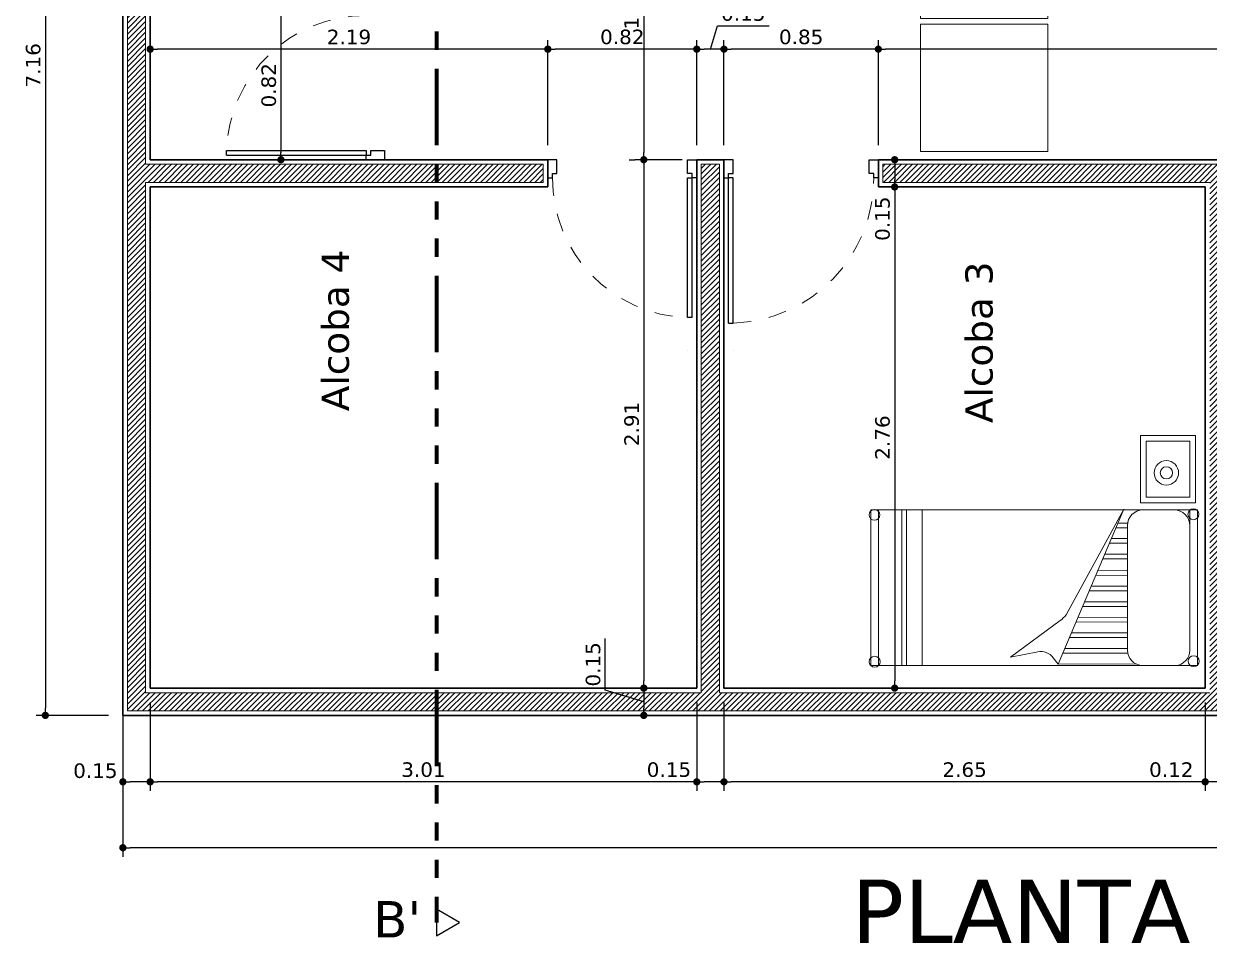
# Model space of a CAD drawing. Header units: millimetres. Extents: x -106 to 2534, y 21 to 2786.
# Drawn here: x 1158.09 to 1164.62, y 1361.94 to 1367.01 of the extents above; entities that cross this region are included whole.
import ezdxf

# ---------------------------------------------------------------- set-up
doc = ezdxf.new("R2010")
doc.units = ezdxf.units.MM
doc.linetypes.add('ACAD_ISO03W100', pattern=[30, 12, -18])
doc.linetypes.add('ACAD_ISO14W100', pattern=[24, 12, -3, 0, -3, 0, -3, 0, -3])
for name, color, linetype, lineweight in [('accesorio de cocina', 240, 'Continuous', 15), ('achurado', 142, 'Continuous', 9), ('cota', 252, 'Continuous', 15), ('cotas 02', 132, 'Continuous', 13), ('L. corte', 106, 'ACAD_ISO14W100', 80), ('marco', 54, 'Continuous', 25), ('MOBILIARIO', 132, 'Continuous', 20), ('muros', 20, 'Continuous', 30), ('nevera', 31, 'Continuous', 15), ('punteada', 210, 'ACAD_ISO03W100', 13), ('textos', 116, 'Continuous', 40)]:
    doc.layers.add(name, color=color, linetype=linetype, lineweight=lineweight)
doc.styles.get("Standard").update_dxf_attribs({"font": 'verdana.ttf'})
doc.dimstyles.new('cota 1.50', dxfattribs={"dimtxt": 0.08, "dimasz": 0.04, "dimexe": 0.05, "dimexo": 0.08, "dimgap": 0.025, "dimtad": 1, "dimdsep": 46, "dimtxsty": 'Standard', "dimblk": 'DOT', "dimcen": 2.5, "dimadec": 0, "dimazin": 0, "dimtm": 1e-09, "dimtfac": 1, "dimtmove": 0, "dimatfit": 3, "dimfxl": 1, "dimarcsym": 0})

# ---------------------------------------------------------------- blocks, each defined once
blk = doc.blocks.new('cama 6')
for p, q in [((-1.1393, 1.086), (-1.1393, 0.086)), ((0.9607, 1.086), (-1.1393, 1.086)), ((-1.0893, 1.086), (-1.0893, 0.086)), ((-0.9393, 1.086), (-0.9393, 0.086)), ((-0.9093, 1.086), (-0.9093, 0.086)), ((-0.8093, 1.086), (-0.8093, 0.086)), ((0.0639, 1.0769), (0.0327, 1.0354)), ((0.0639, 1.0769), (0.5656, 1.076)), ((0.4872, 0.0809), (0.0639, 1.0769)), ((0.9607, 0.086), (0.9607, 1.086)), ((-0.0663, 0.9975), (-0.2415, 1.0316)), ((-0.2415, 1.0316), (0.0771, 0.7974)), ((0.0937, 1.0068), (0.5125, 1.0061)), ((0.1064, 0.9768), (0.5105, 0.9761)), ((0.5092, 0.1868), (0.5106, 0.9868)), ((0.9106, 0.1861), (0.9106, 0.9861)), ((0.1362, 0.9067), (0.5104, 0.9061)), ((0.149, 0.8767), (0.5104, 0.8761)), ((0.1787, 0.8067), (0.5102, 0.8061)), ((0.1915, 0.7766), (0.5102, 0.7761)), ((0.1159, 0.7598), (0.4872, 0.0809)), ((0.2213, 0.7066), (0.5101, 0.7061)), ((0.234, 0.6766), (0.51, 0.6761)), ((0.2638, 0.6065), (0.5099, 0.6061)), ((0.2784, 0.5765), (0.5098, 0.5761)), ((0.3063, 0.5064), (0.5097, 0.5061)), ((0.3191, 0.4764), (0.5097, 0.4761)), ((0.3514, 0.4004), (0.5095, 0.4002)), ((0.3641, 0.3704), (0.5095, 0.3702)), ((0.3939, 0.3004), (0.5094, 0.3002)), ((0.4067, 0.2703), (0.5093, 0.2702)), ((0.4364, 0.2003), (0.5092, 0.2002)), ((0.4492, 0.1703), (0.5105, 0.1702)), ((0.9104, 0.0861), (0.9106, 0.1861)), ((-1.1393, 0.086), (0.9607, 0.086))]:
    blk.add_line(p, q)
for points in [[(0.9472, -0.3923), (0.5938, -0.3923), (0.5938, 0.0396), (0.9472, 0.0396)], [(0.9113, -0.3565), (0.6297, -0.3565), (0.6297, 0.0037), (0.9113, 0.0037)]]:
    blk.add_lwpolyline(points, close=True)
for centre, radius in [((-1.1142, 1.0615), 0.035), ((0.9352, 1.0579), 0.035), ((-1.1155, 0.1178), 0.035), ((0.9336, 0.1142), 0.035), ((0.7598, -0.1521), 0.0786), ((0.7598, -0.1521), 0.0393)]:
    blk.add_circle(centre, radius)
for centre, radius, start, end in [((0.6106, 0.9867), 0.1, 96.31927, 179.90056), ((0.8106, 0.9863), 0.1, 359.90056, 85.86358), ((-0.0472, 1.0956), 0.1, 258.96231, 322.98993), ((-0.0414, 0.6363), 0.2, 38.15966, 53.67577), ((0.6102, 0.1871), 0.101, 180.14591, 269.30883), ((0.8077, 0.1889), 0.1029, 270.71291, 358.44877)]:
    blk.add_arc(centre, radius, start, end)
blk = doc.blocks.new('*U27')
at = {"layer": 'cota', "xscale": 0.8571415078527025, "yscale": 0.8571415078527025, "zscale": 0.8571415078527025, "rotation": 270}
blk.add_blockref('cama 6', (885.381, 513.0661), dxfattribs=at)
blk = doc.blocks.new('*U14')
at = {"layer": 'nevera'}
for points in [[(895.843, 514.8426), (895.8136, 514.8426), (895.8136, 514.1426), (895.843, 514.1426)], [(896.5744, 514.8426), (895.8744, 514.8426), (895.8744, 514.1426), (896.5744, 514.1426)]]:
    blk.add_lwpolyline(points, close=True, dxfattribs=at)
blk = doc.blocks.new('_Dot')
at = {"color": 0, "linetype": 'ByBlock', "lineweight": -2}
blk.add_line((-0.5, 0), (-1, 0), dxfattribs=at)
at = {"color": 0, "linetype": 'ByBlock', "const_width": 0.5}
blk.add_lwpolyline([(-0.25, 0, 1), (0.25, 0, 1)], format="xyb", close=True, dxfattribs=at)
blk = doc.blocks.new('*D35')
at = {"layer": 'cotas 02', "color": 0, "lineweight": -2, "transparency": 16777216}
for p, q in [((1158.5575, 1370.3608), (1158.1604, 1370.3608)), ((1158.2104, 1370.3208), (1158.2104, 1363.2408)), ((1158.5575, 1363.2008), (1158.1604, 1363.2008))]:
    blk.add_line(p, q, dxfattribs=at)
at = {"layer": 'Defpoints', "color": 0, "transparency": 16777216}
for p in [(1158.6375, 1370.3608), (1158.2104, 1363.2008), (1158.6375, 1363.2008)]:
    blk.add_point(p, dxfattribs=at)
at = {"layer": 'cotas 02', "color": 0, "lineweight": -2, "transparency": 16777216, "xscale": 0.03999999999999999, "yscale": 0.03999999999999999, "zscale": 0.03999999999999999}
for p, rotation in [((1158.2104, 1370.3608), 90), ((1158.2104, 1363.2008), 270)]:
    blk.add_blockref('_Dot', p, dxfattribs=dict(at, rotation=rotation))
at = {"layer": 'cotas 02', "color": 0, "transparency": 16777216, "insert": (1158.1438, 1366.7808), "char_height": 0.08, "attachment_point": 5, "rotation": 90}
blk.add_mtext('7.16', dxfattribs=at)
blk = doc.blocks.new('*D43')
at = {"layer": 'cotas 02', "color": 0, "lineweight": -2, "transparency": 16777216}
for p, q in [((1161.426, 1367.9408), (1161.456, 1367.9408)), ((1161.506, 1367.9008), (1161.506, 1366.3008)), ((1161.426, 1366.2608), (1161.456, 1366.2608))]:
    blk.add_line(p, q, dxfattribs=at)
at = {"layer": 'Defpoints', "color": 0, "transparency": 16777216}
for p in [(1161.506, 1367.9408), (1161.506, 1366.2608), (1161.506, 1366.2608)]:
    blk.add_point(p, dxfattribs=at)
at = {"layer": 'cotas 02', "color": 0, "lineweight": -2, "transparency": 16777216, "xscale": 0.03999999999999999, "yscale": 0.03999999999999999, "zscale": 0.03999999999999999}
for p, rotation in [((1161.506, 1367.9408), 90), ((1161.506, 1366.2608), 270)]:
    blk.add_blockref('_Dot', p, dxfattribs=dict(at, rotation=rotation))
at = {"layer": 'cotas 02', "color": 0, "transparency": 16777216, "insert": (1161.4392, 1367.1008), "char_height": 0.08, "attachment_point": 5, "rotation": 90}
blk.add_mtext('1.68', dxfattribs=at)
blk = doc.blocks.new('*D44')
at = {"layer": 'cotas 02', "color": 0, "lineweight": -2, "transparency": 16777216}
for p, q in [((1161.2936, 1363.3395), (1161.2936, 1363.6242)), ((1161.506, 1363.2758), (1161.2936, 1363.3395)), ((1161.426, 1363.3508), (1161.456, 1363.3508)), ((1161.506, 1363.3108), (1161.506, 1363.2408)), ((1161.426, 1363.2008), (1161.456, 1363.2008))]:
    blk.add_line(p, q, dxfattribs=at)
at = {"layer": 'Defpoints', "color": 0, "transparency": 16777216}
for p in [(1161.506, 1363.3508), (1161.506, 1363.2008), (1161.506, 1363.2008)]:
    blk.add_point(p, dxfattribs=at)
at = {"layer": 'cotas 02', "color": 0, "lineweight": -2, "transparency": 16777216, "xscale": 0.03999999999999999, "yscale": 0.03999999999999999, "zscale": 0.03999999999999999}
for p, rotation in [((1161.506, 1363.3508), 90), ((1161.506, 1363.2008), 270)]:
    blk.add_blockref('_Dot', p, dxfattribs=dict(at, rotation=rotation))
at = {"layer": 'cotas 02', "color": 0, "transparency": 16777216, "insert": (1161.2269, 1363.4818), "char_height": 0.08, "attachment_point": 5, "rotation": 90}
blk.add_mtext('0.15', dxfattribs=at)
blk = doc.blocks.new('*D45')
at = {"layer": 'cotas 02', "color": 0, "lineweight": -2, "transparency": 16777216}
for p, q in [((1161.7175, 1366.2608), (1161.456, 1366.2608)), ((1161.506, 1366.2208), (1161.506, 1363.3908)), ((1161.7175, 1363.3508), (1161.456, 1363.3508))]:
    blk.add_line(p, q, dxfattribs=at)
at = {"layer": 'Defpoints', "color": 0, "transparency": 16777216}
for p in [(1161.7975, 1366.2608), (1161.506, 1363.3508), (1161.7975, 1363.3508)]:
    blk.add_point(p, dxfattribs=at)
at = {"layer": 'cotas 02', "color": 0, "lineweight": -2, "transparency": 16777216, "xscale": 0.03999999999999999, "yscale": 0.03999999999999999, "zscale": 0.03999999999999999}
for p, rotation in [((1161.506, 1366.2608), 90), ((1161.506, 1363.3508), 270)]:
    blk.add_blockref('_Dot', p, dxfattribs=dict(at, rotation=rotation))
at = {"layer": 'cotas 02', "color": 0, "transparency": 16777216, "insert": (1161.4394, 1364.8058), "char_height": 0.08, "attachment_point": 5, "rotation": 90}
blk.add_mtext('2.91', dxfattribs=at)
blk = doc.blocks.new('*D55')
at = {"layer": 'cotas 02', "color": 0, "lineweight": -2, "transparency": 16777216}
for p, q in [((1162.7975, 1366.3408), (1162.7975, 1366.9196)), ((1166.7975, 1366.3408), (1166.7975, 1366.9196)), ((1166.7575, 1366.8696), (1162.8375, 1366.8696))]:
    blk.add_line(p, q, dxfattribs=at)
at = {"layer": 'Defpoints', "color": 0, "transparency": 16777216}
for p in [(1162.7975, 1366.8696), (1162.7975, 1366.2608), (1166.7975, 1366.2608)]:
    blk.add_point(p, dxfattribs=at)
at = {"layer": 'cotas 02', "color": 0, "lineweight": -2, "transparency": 16777216, "xscale": 0.03999999999999999, "yscale": 0.03999999999999999, "zscale": 0.03999999999999999, "rotation": 180}
blk.add_blockref('_Dot', (1162.7975, 1366.8696), dxfattribs=at)
at = {"layer": 'cotas 02', "color": 0, "lineweight": -2, "transparency": 16777216, "xscale": 0.03999999999999999, "yscale": 0.03999999999999999, "zscale": 0.03999999999999999}
blk.add_blockref('_Dot', (1166.7975, 1366.8696), dxfattribs=at)
at = {"layer": 'cotas 02', "color": 0, "transparency": 16777216, "insert": (1164.7975, 1366.9346), "char_height": 0.08, "attachment_point": 5}
blk.add_mtext('4', dxfattribs=at)
blk = doc.blocks.new('*D56')
at = {"layer": 'cotas 02', "color": 0, "lineweight": -2, "transparency": 16777216}
for p, q in [((1161.9475, 1366.3408), (1161.9475, 1366.9196)), ((1162.7975, 1366.3408), (1162.7975, 1366.9196)), ((1162.7575, 1366.8696), (1161.9875, 1366.8696))]:
    blk.add_line(p, q, dxfattribs=at)
at = {"layer": 'Defpoints', "color": 0, "transparency": 16777216}
for p in [(1161.9475, 1366.8696), (1161.9475, 1366.2608), (1162.7975, 1366.2608)]:
    blk.add_point(p, dxfattribs=at)
at = {"layer": 'cotas 02', "color": 0, "lineweight": -2, "transparency": 16777216, "xscale": 0.03999999999999999, "yscale": 0.03999999999999999, "zscale": 0.03999999999999999, "rotation": 180}
blk.add_blockref('_Dot', (1161.9475, 1366.8696), dxfattribs=at)
at = {"layer": 'cotas 02', "color": 0, "lineweight": -2, "transparency": 16777216, "xscale": 0.03999999999999999, "yscale": 0.03999999999999999, "zscale": 0.03999999999999999}
blk.add_blockref('_Dot', (1162.7975, 1366.8696), dxfattribs=at)
at = {"layer": 'cotas 02', "color": 0, "transparency": 16777216, "insert": (1162.3725, 1366.9365), "char_height": 0.08, "attachment_point": 5}
blk.add_mtext('0.85', dxfattribs=at)
blk = doc.blocks.new('*D57')
at = {"layer": 'cotas 02', "color": 0, "lineweight": -2, "transparency": 16777216}
for p, q in [((1161.8725, 1366.8696), (1161.9112, 1366.9988)), ((1161.9112, 1366.9988), (1162.196, 1366.9988)), ((1161.7975, 1366.3408), (1161.7975, 1366.9196)), ((1161.9475, 1366.3408), (1161.9475, 1366.9196)), ((1161.9075, 1366.8696), (1161.8375, 1366.8696))]:
    blk.add_line(p, q, dxfattribs=at)
at = {"layer": 'Defpoints', "color": 0, "transparency": 16777216}
for p in [(1161.7975, 1366.8696), (1161.7975, 1366.2608), (1161.9475, 1366.2608)]:
    blk.add_point(p, dxfattribs=at)
at = {"layer": 'cotas 02', "color": 0, "lineweight": -2, "transparency": 16777216, "xscale": 0.03999999999999999, "yscale": 0.03999999999999999, "zscale": 0.03999999999999999, "rotation": 180}
blk.add_blockref('_Dot', (1161.7975, 1366.8696), dxfattribs=at)
at = {"layer": 'cotas 02', "color": 0, "lineweight": -2, "transparency": 16777216, "xscale": 0.03999999999999999, "yscale": 0.03999999999999999, "zscale": 0.03999999999999999}
blk.add_blockref('_Dot', (1161.9475, 1366.8696), dxfattribs=at)
at = {"layer": 'cotas 02', "color": 0, "transparency": 16777216, "insert": (1162.0536, 1367.0654), "char_height": 0.08, "attachment_point": 5}
blk.add_mtext('0.15', dxfattribs=at)
blk = doc.blocks.new('*D58')
at = {"layer": 'cotas 02', "color": 0, "lineweight": -2, "transparency": 16777216}
for p, q in [((1160.9775, 1366.3408), (1160.9775, 1366.9196)), ((1161.7975, 1366.3408), (1161.7975, 1366.9196)), ((1161.7575, 1366.8696), (1161.0175, 1366.8696))]:
    blk.add_line(p, q, dxfattribs=at)
at = {"layer": 'Defpoints', "color": 0, "transparency": 16777216}
for p in [(1160.9775, 1366.8696), (1160.9775, 1366.2608), (1161.7975, 1366.2608)]:
    blk.add_point(p, dxfattribs=at)
at = {"layer": 'cotas 02', "color": 0, "lineweight": -2, "transparency": 16777216, "xscale": 0.03999999999999999, "yscale": 0.03999999999999999, "zscale": 0.03999999999999999, "rotation": 180}
blk.add_blockref('_Dot', (1160.9775, 1366.8696), dxfattribs=at)
at = {"layer": 'cotas 02', "color": 0, "lineweight": -2, "transparency": 16777216, "xscale": 0.03999999999999999, "yscale": 0.03999999999999999, "zscale": 0.03999999999999999}
blk.add_blockref('_Dot', (1161.7975, 1366.8696), dxfattribs=at)
at = {"layer": 'cotas 02', "color": 0, "transparency": 16777216, "insert": (1161.3875, 1366.9365), "char_height": 0.08, "attachment_point": 5}
blk.add_mtext('0.82', dxfattribs=at)
blk = doc.blocks.new('*D59')
at = {"layer": 'cotas 02', "color": 0, "lineweight": -2, "transparency": 16777216}
for p, q in [((1158.7875, 1366.3408), (1158.7875, 1366.9196)), ((1160.9775, 1366.3408), (1160.9775, 1366.9196)), ((1160.9375, 1366.8696), (1158.8275, 1366.8696))]:
    blk.add_line(p, q, dxfattribs=at)
at = {"layer": 'Defpoints', "color": 0, "transparency": 16777216}
for p in [(1158.7875, 1366.8696), (1158.7875, 1366.2608), (1160.9775, 1366.2608)]:
    blk.add_point(p, dxfattribs=at)
at = {"layer": 'cotas 02', "color": 0, "lineweight": -2, "transparency": 16777216, "xscale": 0.03999999999999999, "yscale": 0.03999999999999999, "zscale": 0.03999999999999999, "rotation": 180}
blk.add_blockref('_Dot', (1158.7875, 1366.8696), dxfattribs=at)
at = {"layer": 'cotas 02', "color": 0, "lineweight": -2, "transparency": 16777216, "xscale": 0.03999999999999999, "yscale": 0.03999999999999999, "zscale": 0.03999999999999999}
blk.add_blockref('_Dot', (1160.9775, 1366.8696), dxfattribs=at)
at = {"layer": 'cotas 02', "color": 0, "transparency": 16777216, "insert": (1159.8825, 1366.9362), "char_height": 0.08, "attachment_point": 5}
blk.add_mtext('2.19', dxfattribs=at)
blk = doc.blocks.new('*D411')
at = {"layer": 'cotas 02', "color": 0, "lineweight": -2, "transparency": 16777216}
for p, q in [((1159.8475, 1367.0808), (1159.4578, 1367.0808)), ((1159.5078, 1367.0408), (1159.5078, 1366.3008)), ((1160.2845, 1366.2608), (1159.4578, 1366.2608))]:
    blk.add_line(p, q, dxfattribs=at)
at = {"layer": 'Defpoints', "color": 0, "transparency": 16777216}
for p in [(1159.9275, 1367.0808), (1159.5078, 1366.2608), (1160.3645, 1366.2608)]:
    blk.add_point(p, dxfattribs=at)
at = {"layer": 'cotas 02', "color": 0, "lineweight": -2, "transparency": 16777216, "xscale": 0.03999999999999999, "yscale": 0.03999999999999999, "zscale": 0.03999999999999999}
for p, rotation in [((1159.5078, 1367.0808), 90), ((1159.5078, 1366.2608), 270)]:
    blk.add_blockref('_Dot', p, dxfattribs=dict(at, rotation=rotation))
at = {"layer": 'cotas 02', "color": 0, "transparency": 16777216, "insert": (1159.441, 1366.6708), "char_height": 0.08, "attachment_point": 5, "rotation": 90}
blk.add_mtext('0.82', dxfattribs=at)
blk = doc.blocks.new('*D412')
at = {"layer": 'cotas 02', "color": 0, "lineweight": -2, "transparency": 16777216}
for p, q in [((1162.8075, 1366.2608), (1162.8375, 1366.2608)), ((1162.8875, 1366.2208), (1162.8875, 1366.1508)), ((1162.8175, 1366.1108), (1162.9375, 1366.1108))]:
    blk.add_line(p, q, dxfattribs=at)
at = {"layer": 'Defpoints', "color": 0, "transparency": 16777216}
for p in [(1162.8875, 1366.2608), (1162.7375, 1366.1108), (1162.8875, 1366.1108)]:
    blk.add_point(p, dxfattribs=at)
at = {"layer": 'cotas 02', "color": 0, "lineweight": -2, "transparency": 16777216, "xscale": 0.03999999999999999, "yscale": 0.03999999999999999, "zscale": 0.03999999999999999}
for p, rotation in [((1162.8875, 1366.2608), 90), ((1162.8875, 1366.1108), 270)]:
    blk.add_blockref('_Dot', p, dxfattribs=dict(at, rotation=rotation))
at = {"layer": 'cotas 02', "color": 0, "transparency": 16777216, "insert": (1162.8208, 1365.9362), "char_height": 0.08, "attachment_point": 5, "rotation": 90}
blk.add_mtext('0.15', dxfattribs=at)
blk = doc.blocks.new('*D413')
at = {"layer": 'cotas 02', "color": 0, "lineweight": -2, "transparency": 16777216}
for p, q in [((1164.5175, 1366.1108), (1162.8375, 1366.1108)), ((1162.8875, 1366.0708), (1162.8875, 1363.3908)), ((1162.8075, 1363.3508), (1162.8375, 1363.3508))]:
    blk.add_line(p, q, dxfattribs=at)
at = {"layer": 'Defpoints', "color": 0, "transparency": 16777216}
for p in [(1164.5975, 1366.1108), (1162.8875, 1363.3508), (1162.8875, 1363.3508)]:
    blk.add_point(p, dxfattribs=at)
at = {"layer": 'cotas 02', "color": 0, "lineweight": -2, "transparency": 16777216, "xscale": 0.03999999999999999, "yscale": 0.03999999999999999, "zscale": 0.03999999999999999}
for p, rotation in [((1162.8875, 1366.1108), 90), ((1162.8875, 1363.3508), 270)]:
    blk.add_blockref('_Dot', p, dxfattribs=dict(at, rotation=rotation))
at = {"layer": 'cotas 02', "color": 0, "transparency": 16777216, "insert": (1162.8208, 1364.7308), "char_height": 0.08, "attachment_point": 5, "rotation": 90}
blk.add_mtext('2.76', dxfattribs=at)
blk = doc.blocks.new('*D431')
at = {"layer": 'cotas 02', "color": 0, "lineweight": -2, "transparency": 16777216}
for p, q in [((1164.5975, 1363.2708), (1164.5975, 1362.7847)), ((1164.7175, 1363.2708), (1164.7175, 1362.7847)), ((1164.5575, 1362.8347), (1164.5175, 1362.8347)), ((1164.7175, 1362.8347), (1164.5975, 1362.8347)), ((1164.7575, 1362.8347), (1164.7975, 1362.8347))]:
    blk.add_line(p, q, dxfattribs=at)
at = {"layer": 'Defpoints', "color": 0, "transparency": 16777216}
for p in [(1164.5975, 1363.3508), (1164.7175, 1363.3508), (1164.5975, 1362.8347)]:
    blk.add_point(p, dxfattribs=at)
at = {"layer": 'cotas 02', "color": 0, "lineweight": -2, "transparency": 16777216, "xscale": 0.03999999999999999, "yscale": 0.03999999999999999, "zscale": 0.03999999999999999}
blk.add_blockref('_Dot', (1164.5975, 1362.8347), dxfattribs=at)
at = {"layer": 'cotas 02', "color": 0, "lineweight": -2, "transparency": 16777216, "xscale": 0.03999999999999999, "yscale": 0.03999999999999999, "zscale": 0.03999999999999999, "rotation": 180}
blk.add_blockref('_Dot', (1164.7175, 1362.8347), dxfattribs=at)
at = {"layer": 'cotas 02', "color": 0, "transparency": 16777216, "insert": (1164.4108, 1362.9013), "char_height": 0.08, "attachment_point": 5}
blk.add_mtext('0.12', dxfattribs=at)
blk = doc.blocks.new('*D432')
at = {"layer": 'cotas 02', "color": 0, "lineweight": -2, "transparency": 16777216}
for p, q in [((1161.9475, 1363.2708), (1161.9475, 1362.7847)), ((1164.5975, 1363.2708), (1164.5975, 1362.7847)), ((1164.5575, 1362.8347), (1161.9875, 1362.8347))]:
    blk.add_line(p, q, dxfattribs=at)
at = {"layer": 'Defpoints', "color": 0, "transparency": 16777216}
for p in [(1161.9475, 1363.3508), (1164.5975, 1363.3508), (1161.9475, 1362.8347)]:
    blk.add_point(p, dxfattribs=at)
at = {"layer": 'cotas 02', "color": 0, "lineweight": -2, "transparency": 16777216, "xscale": 0.03999999999999999, "yscale": 0.03999999999999999, "zscale": 0.03999999999999999, "rotation": 180}
blk.add_blockref('_Dot', (1161.9475, 1362.8347), dxfattribs=at)
at = {"layer": 'cotas 02', "color": 0, "lineweight": -2, "transparency": 16777216, "xscale": 0.03999999999999999, "yscale": 0.03999999999999999, "zscale": 0.03999999999999999}
blk.add_blockref('_Dot', (1164.5975, 1362.8347), dxfattribs=at)
at = {"layer": 'cotas 02', "color": 0, "transparency": 16777216, "insert": (1163.2725, 1362.9013), "char_height": 0.08, "attachment_point": 5}
blk.add_mtext('2.65', dxfattribs=at)
blk = doc.blocks.new('*D433')
at = {"layer": 'cotas 02', "color": 0, "lineweight": -2, "transparency": 16777216}
for p, q in [((1161.7975, 1363.2708), (1161.7975, 1362.7847)), ((1161.9475, 1363.2708), (1161.9475, 1362.7847)), ((1161.9075, 1362.8347), (1161.8375, 1362.8347))]:
    blk.add_line(p, q, dxfattribs=at)
at = {"layer": 'Defpoints', "color": 0, "transparency": 16777216}
for p in [(1161.7975, 1363.3508), (1161.9475, 1363.3508), (1161.7975, 1362.8347)]:
    blk.add_point(p, dxfattribs=at)
at = {"layer": 'cotas 02', "color": 0, "lineweight": -2, "transparency": 16777216, "xscale": 0.03999999999999999, "yscale": 0.03999999999999999, "zscale": 0.03999999999999999, "rotation": 180}
blk.add_blockref('_Dot', (1161.7975, 1362.8347), dxfattribs=at)
at = {"layer": 'cotas 02', "color": 0, "lineweight": -2, "transparency": 16777216, "xscale": 0.03999999999999999, "yscale": 0.03999999999999999, "zscale": 0.03999999999999999}
blk.add_blockref('_Dot', (1161.9475, 1362.8347), dxfattribs=at)
at = {"layer": 'cotas 02', "color": 0, "transparency": 16777216, "insert": (1161.6443, 1362.9013), "char_height": 0.08, "attachment_point": 5}
blk.add_mtext('0.15', dxfattribs=at)
blk = doc.blocks.new('*D434')
at = {"layer": 'cotas 02', "color": 0, "lineweight": -2, "transparency": 16777216}
for p, q in [((1158.7875, 1363.2708), (1158.7875, 1362.7847)), ((1161.7975, 1363.2708), (1161.7975, 1362.7847)), ((1161.7575, 1362.8347), (1158.8275, 1362.8347))]:
    blk.add_line(p, q, dxfattribs=at)
at = {"layer": 'Defpoints', "color": 0, "transparency": 16777216}
for p in [(1158.7875, 1363.3508), (1161.7975, 1363.3508), (1158.7875, 1362.8347)]:
    blk.add_point(p, dxfattribs=at)
at = {"layer": 'cotas 02', "color": 0, "lineweight": -2, "transparency": 16777216, "xscale": 0.03999999999999999, "yscale": 0.03999999999999999, "zscale": 0.03999999999999999, "rotation": 180}
blk.add_blockref('_Dot', (1158.7875, 1362.8347), dxfattribs=at)
at = {"layer": 'cotas 02', "color": 0, "lineweight": -2, "transparency": 16777216, "xscale": 0.03999999999999999, "yscale": 0.03999999999999999, "zscale": 0.03999999999999999}
blk.add_blockref('_Dot', (1161.7975, 1362.8347), dxfattribs=at)
at = {"layer": 'cotas 02', "color": 0, "transparency": 16777216, "insert": (1160.2925, 1362.9013), "char_height": 0.08, "attachment_point": 5}
blk.add_mtext('3.01', dxfattribs=at)
blk = doc.blocks.new('*D435')
at = {"layer": 'cotas 02', "color": 0, "lineweight": -2, "transparency": 16777216}
for p, q in [((1158.6375, 1363.2708), (1158.6375, 1362.7847)), ((1158.7875, 1363.2708), (1158.7875, 1362.7847)), ((1158.7475, 1362.8347), (1158.6775, 1362.8347))]:
    blk.add_line(p, q, dxfattribs=at)
at = {"layer": 'Defpoints', "color": 0, "transparency": 16777216}
for p in [(1158.6375, 1363.3508), (1158.7875, 1363.3508), (1158.6375, 1362.8347)]:
    blk.add_point(p, dxfattribs=at)
at = {"layer": 'cotas 02', "color": 0, "lineweight": -2, "transparency": 16777216, "xscale": 0.03999999999999999, "yscale": 0.03999999999999999, "zscale": 0.03999999999999999, "rotation": 180}
blk.add_blockref('_Dot', (1158.6375, 1362.8347), dxfattribs=at)
at = {"layer": 'cotas 02', "color": 0, "lineweight": -2, "transparency": 16777216, "xscale": 0.03999999999999999, "yscale": 0.03999999999999999, "zscale": 0.03999999999999999}
blk.add_blockref('_Dot', (1158.7875, 1362.8347), dxfattribs=at)
at = {"layer": 'cotas 02', "color": 0, "transparency": 16777216, "insert": (1158.486, 1362.8954), "char_height": 0.08, "attachment_point": 5}
blk.add_mtext('0.15', dxfattribs=at)
blk = doc.blocks.new('*D436')
at = {"layer": 'cotas 02', "color": 0, "lineweight": -2, "transparency": 16777216}
for p, q in [((1158.6375, 1363.1208), (1158.6375, 1362.422)), ((1171.7775, 1363.1208), (1171.7775, 1362.422)), ((1171.7375, 1362.472), (1158.6775, 1362.472))]:
    blk.add_line(p, q, dxfattribs=at)
at = {"layer": 'Defpoints', "color": 0, "transparency": 16777216}
for p in [(1158.6375, 1363.2008), (1171.7775, 1363.2008), (1158.6375, 1362.472)]:
    blk.add_point(p, dxfattribs=at)
at = {"layer": 'cotas 02', "color": 0, "lineweight": -2, "transparency": 16777216, "xscale": 0.03999999999999999, "yscale": 0.03999999999999999, "zscale": 0.03999999999999999, "rotation": 180}
blk.add_blockref('_Dot', (1158.6375, 1362.472), dxfattribs=at)
at = {"layer": 'cotas 02', "color": 0, "lineweight": -2, "transparency": 16777216, "xscale": 0.03999999999999999, "yscale": 0.03999999999999999, "zscale": 0.03999999999999999}
blk.add_blockref('_Dot', (1171.7775, 1362.472), dxfattribs=at)
at = {"layer": 'cotas 02', "color": 0, "transparency": 16777216, "insert": (1165.2075, 1362.5387), "char_height": 0.08, "attachment_point": 5}
blk.add_mtext('13.14', dxfattribs=at)

msp = doc.modelspace()

# ---------------------------------------------------------------- hatches: boundary and pattern name
at = {"layer": 'achurado'}
h = msp.add_hatch(dxfattribs=at)
h.set_pattern_fill('JIS_WOOD', color=256, scale=0.03, style=0)
h.paths.add_polyline_path([(1158.7625, 1370.2358), (1158.7625, 1366.2358), (1160.9525, 1366.2358), (1160.9525, 1366.1358), (1158.7625, 1366.1358), (1158.7625, 1363.3258), (1161.8225, 1363.3258), (1161.8225, 1366.2358), (1161.9225, 1366.2358), (1161.9225, 1363.3258), (1164.6225, 1363.3258), (1164.6225, 1366.1358), (1162.8225, 1366.1358), (1162.8225, 1366.2358), (1166.7725, 1366.2358), (1166.7725, 1366.1358), (1164.6925, 1366.1358), (1164.6925, 1363.3258), (1167.6225, 1363.3258), (1167.6225, 1366.2358), (1167.6925, 1366.2358), (1167.6925, 1363.3258), (1170.5425, 1363.3258), (1170.5425, 1363.8558), (1170.6425, 1363.8558), (1170.6425, 1363.3258), (1171.7525, 1363.3258), (1171.7525, 1363.2258), (1158.6625, 1363.2258), (1158.6625, 1370.3358), (1171.7525, 1370.3358), (1171.7525, 1368.8458), (1171.6525, 1368.8458), (1171.6525, 1370.2358), (1164.6925, 1370.2358), (1164.6925, 1369.2058), (1164.6225, 1369.2058), (1164.6225, 1370.2358), (1161.5025, 1370.2358), (1161.5025, 1368.0658), (1162.3225, 1368.0658), (1162.3225, 1367.9658), (1160.7225, 1367.9658), (1160.7225, 1368.0658), (1161.4025, 1368.0658), (1161.4025, 1370.2358), (1159.0925, 1370.2358), (1159.0925, 1369.3658), (1160.0525, 1369.3658), (1160.0525, 1367.1058), (1159.9525, 1367.1058), (1159.9525, 1369.2658), (1158.9925, 1369.2658), (1158.9925, 1370.2358)])

# ---------------------------------------------------------------- linework, layer by layer
msp.add_lwpolyline([(1160.4914, 1362.0596), (1160.3645, 1362.1329), (1160.3645, 1361.9863)], close=True)
for p, q in [((1158.6625, 1370.3358), (1158.6625, 1363.2258)), ((1158.7625, 1370.2358), (1158.7625, 1366.2358)), ((1160.9525, 1366.2358), (1158.7625, 1366.2358)), ((1160.9525, 1366.1358), (1160.9525, 1366.2358)), ((1161.8225, 1363.3258), (1161.8225, 1366.2358)), ((1161.9225, 1366.2358), (1161.8225, 1366.2358)), ((1161.9225, 1363.3258), (1161.9225, 1366.2358)), ((1166.7725, 1366.2358), (1162.8225, 1366.2358)), ((1162.8225, 1366.1358), (1162.8225, 1366.2358)), ((1160.9525, 1366.1358), (1158.7625, 1366.1358)), ((1158.7625, 1366.1358), (1158.7625, 1363.3258)), ((1164.6225, 1366.1358), (1162.8225, 1366.1358)), ((1158.7625, 1363.3258), (1161.8225, 1363.3258)), ((1161.9225, 1363.3258), (1164.6225, 1363.3258)), ((1158.6625, 1363.2258), (1171.7525, 1363.2258))]:
    msp.add_line(p, q, dxfattribs=at)
at = {"layer": 'L. corte', "ltscale": 0.035}
msp.add_line((1160.3645, 1371.3211), (1160.3645, 1362.0596), dxfattribs=at)
at = {"layer": 'marco'}
for p, q in [((1159.2079, 1366.2858), (1159.2079, 1366.3108)), ((1159.2079, 1366.3108), (1159.9775, 1366.3108)), ((1159.2079, 1366.2858), (1159.9775, 1366.2858)), ((1159.9775, 1366.3108), (1159.9775, 1366.2858)), ((1160.9775, 1366.2608), (1160.9775, 1366.1608)), ((1161.0275, 1366.2608), (1160.9775, 1366.2608)), ((1161.0275, 1366.1858), (1161.0275, 1366.2608)), ((1162.7475, 1366.1858), (1162.7475, 1366.2608)), ((1162.7475, 1366.2608), (1162.7975, 1366.2608)), ((1162.7975, 1366.2608), (1162.7975, 1366.1608)), ((1160.9775, 1366.1608), (1161.0025, 1366.1608)), ((1161.0025, 1366.1608), (1161.0025, 1366.1858)), ((1161.0025, 1366.1858), (1161.0275, 1366.1858)), ((1161.7475, 1366.1608), (1161.7725, 1366.1608)), ((1161.7475, 1365.3912), (1161.7475, 1366.1608)), ((1161.7725, 1365.3912), (1161.7725, 1366.1608)), ((1161.9975, 1366.1608), (1161.9725, 1366.1608)), ((1161.9725, 1365.3608), (1161.9725, 1366.1608)), ((1161.9975, 1365.3611), (1161.9975, 1366.1608)), ((1162.7725, 1366.1858), (1162.7475, 1366.1858)), ((1162.7725, 1366.1608), (1162.7725, 1366.1858)), ((1162.7975, 1366.1608), (1162.7725, 1366.1608)), ((1161.7725, 1365.3912), (1161.7475, 1365.3912)), ((1161.9725, 1365.3608), (1161.9975, 1365.3608)), ((1161.7475, 1365.2108), (1161.7475, 1365.2111)), ((1161.9975, 1365.2108), (1161.9975, 1365.2111))]:
    msp.add_line(p, q, dxfattribs=at)
for points in [[(1160.0775, 1366.2608), (1159.9775, 1366.2608), (1159.9775, 1366.2858), (1160.0025, 1366.2858), (1160.0025, 1366.3108), (1160.0775, 1366.3108), (1160.0775, 1366.2608)], [(1161.7975, 1366.2608), (1161.7975, 1366.1608), (1161.7725, 1366.1608), (1161.7725, 1366.1858), (1161.7475, 1366.1858), (1161.7475, 1366.2608), (1161.7975, 1366.2608)], [(1161.9475, 1366.2608), (1161.9475, 1366.1608), (1161.9725, 1366.1608), (1161.9725, 1366.1858), (1161.9975, 1366.1858), (1161.9975, 1366.2608), (1161.9475, 1366.2608)]]:
    msp.add_lwpolyline(points, dxfattribs=at)
at = {"layer": 'muros'}
for p, q in [((1158.6375, 1370.3608), (1158.6375, 1363.2008)), ((1158.6375, 1363.2008), (1158.6375, 1370.3608)), ((1158.7875, 1370.2108), (1158.7875, 1366.2608)), ((1160.9775, 1366.2608), (1158.7875, 1366.2608)), ((1160.9775, 1366.1108), (1160.9775, 1366.2608)), ((1161.7975, 1363.3508), (1161.7975, 1366.2608)), ((1161.9475, 1366.2608), (1161.7975, 1366.2608)), ((1161.9475, 1363.3508), (1161.9475, 1366.2608)), ((1162.7975, 1366.1108), (1162.7975, 1366.2608)), ((1166.7975, 1366.2608), (1162.7975, 1366.2608)), ((1163.7175, 1366.2608), (1163.5975, 1366.2608)), ((1160.9775, 1366.1108), (1158.7875, 1366.1108)), ((1158.7875, 1366.1108), (1158.7875, 1363.3508)), ((1164.5975, 1366.1108), (1162.7975, 1366.1108)), ((1164.5975, 1363.3508), (1164.5975, 1366.1108)), ((1158.7875, 1363.3508), (1161.7975, 1363.3508)), ((1161.9475, 1363.3508), (1164.5975, 1363.3508)), ((1158.6375, 1363.2008), (1171.7775, 1363.2008)), ((1171.7775, 1363.2008), (1158.6375, 1363.2008))]:
    msp.add_line(p, q, dxfattribs=at)
at = {"layer": 'punteada', "ltscale": 0.005}
for centre, radius, start, end in [((1159.9775, 1366.2858), 0.77, 90, 178.13942), ((1161.7725, 1366.1608), 0.77, 180, 268.13942), ((1161.9718, 1366.161), 0.8007, 271.83964, 359.97912)]:
    msp.add_arc(centre, radius, start, end, dxfattribs=at)

# ---------------------------------------------------------------- block references
at = {"layer": 'accesorio de cocina', "rotation": 270}
msp.add_blockref('*U14', (648.8878, 2262.8811), dxfattribs=at)
at = {"layer": 'MOBILIARIO', "xscale": -1, "rotation": 90}
msp.add_blockref('*U27', (1676.7985, 2249.787), dxfattribs=at)

# ---------------------------------------------------------------- texts
at = {"layer": 'textos', "char_height": 0.15, "width": 5.372119, "attachment_point": 1, "rotation": 90}
for s, insert in [('Alcoba 4', (1159.732, 1364.8759)), ('Alcoba 3', (1163.2768, 1364.8104))]:
    msp.add_mtext(s, dxfattribs=dict(at, insert=insert))
at = {"layer": 'textos', "width": 5.372119, "attachment_point": 1}
for s, insert, char_height in [('PLANTA PRIMER PISO', (1162.6499, 1362.2969), 0.35), ("B'", (1160.016, 1362.1779), 0.2)]:
    msp.add_mtext(s, dxfattribs=dict(at, insert=insert, char_height=char_height))

# ---------------------------------------------------------------- dimensions: what is measured, and where the dimension line sits
at = {"layer": 'cotas 02'}
for base, p1, p2, picture, middle in [((1158.2104, 1363.2008), (1158.6375, 1370.3608), (1158.6375, 1363.2008), '*D35', (1158.1438, 1366.7808)), ((1161.506, 1363.3508), (1161.7975, 1366.2608), (1161.7975, 1363.3508), '*D45', (1161.4394, 1364.8058))]:
    dim = msp.add_linear_dim(base=base, p1=p1, p2=p2, angle=270, dimstyle='cota 1.50', dxfattribs=at)
    dim.commit()
    dim.dimension.update_dxf_attribs({"geometry": picture, "text_midpoint": middle})
for base, p1, p2, override, picture, middle in [((1161.506, 1366.2608), (1161.506, 1367.9408), (1161.506, 1366.2608), {"dimtmove": 1}, '*D43', (1161.4392, 1367.1008)), ((1159.5078, 1366.2608), (1159.9275, 1367.0808), (1160.3645, 1366.2608), {"dimtmove": 1, "dimfxl": 0.04}, '*D411', (1159.441, 1366.6708)), ((1162.8875, 1363.3508), (1164.5975, 1366.1108), (1162.8875, 1363.3508), {"dimtmove": 1, "dimfxl": 0.04}, '*D413', (1162.8208, 1364.7308)), ((1161.506, 1363.2008), (1161.506, 1363.3508), (1161.506, 1363.2008), {"dimtmove": 1}, '*D44', (1161.2269, 1363.3645))]:
    dim = msp.add_linear_dim(base=base, p1=p1, p2=p2, angle=270, dimstyle='cota 1.50', override=override, dxfattribs=at)
    dim.commit()
    dim.dimension.update_dxf_attribs({"geometry": picture, "text_midpoint": middle})
for base, p1, p2, picture, middle in [((1161.7975, 1366.8696), (1161.9475, 1366.2608), (1161.7975, 1366.2608), '*D57', (1161.9362, 1367.0654)), ((1158.7875, 1366.8696), (1160.9775, 1366.2608), (1158.7875, 1366.2608), '*D59', (1159.8825, 1366.9362)), ((1160.9775, 1366.8696), (1161.7975, 1366.2608), (1160.9775, 1366.2608), '*D58', (1161.3875, 1366.9365)), ((1161.9475, 1366.8696), (1162.7975, 1366.2608), (1161.9475, 1366.2608), '*D56', (1162.3725, 1366.9365)), ((1162.7975, 1366.8696), (1166.7975, 1366.2608), (1162.7975, 1366.2608), '*D55', (1164.7975, 1366.9346)), ((1158.7875, 1362.8347), (1161.7975, 1363.3508), (1158.7875, 1363.3508), '*D434', (1160.2925, 1362.9013)), ((1161.9475, 1362.8347), (1164.5975, 1363.3508), (1161.9475, 1363.3508), '*D432', (1163.2725, 1362.9013)), ((1158.6375, 1362.472), (1171.7775, 1363.2008), (1158.6375, 1363.2008), '*D436', (1165.2075, 1362.5387))]:
    dim = msp.add_linear_dim(base=base, p1=p1, p2=p2, dimstyle='cota 1.50', override={"dimtmove": 1}, dxfattribs=at)
    dim.commit()
    dim.dimension.update_dxf_attribs({"geometry": picture, "text_midpoint": middle})
dim = msp.add_linear_dim(base=(1162.8875, 1366.1108), p1=(1162.8875, 1366.2608), p2=(1162.7375, 1366.1108), angle=270, dimstyle='cota 1.50', override={"dimtmove": 1, "dimfxl": 0.04}, dxfattribs=at)
dim.commit()
dim.dimension.update_dxf_attribs({"geometry": '*D412', "text_midpoint": (1162.8875, 1365.9362), "dimtype": 160})
for base, p1, p2, picture, middle in [((1158.6375, 1362.8347), (1158.7875, 1363.3508), (1158.6375, 1363.3508), '*D435', (1158.486, 1362.8287)), ((1161.7975, 1362.8347), (1161.9475, 1363.3508), (1161.7975, 1363.3508), '*D433', (1161.6443, 1362.8347)), ((1164.5975, 1362.8347), (1164.7175, 1363.3508), (1164.5975, 1363.3508), '*D431', (1164.4108, 1362.8347))]:
    dim = msp.add_linear_dim(base=base, p1=p1, p2=p2, dimstyle='cota 1.50', override={"dimtmove": 1}, dxfattribs=at)
    dim.commit()
    dim.dimension.update_dxf_attribs({"geometry": picture, "text_midpoint": middle, "dimtype": 160})

doc.saveas('drawing.dxf')
